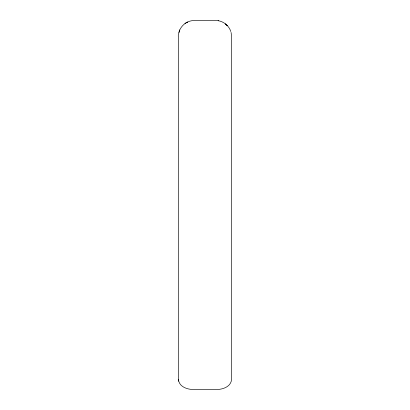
<?xml version="1.0" encoding="UTF-8"?>
<svg xmlns="http://www.w3.org/2000/svg" width="410" height="410" viewBox="0 0 410 410"><rect width="100%" height="100%" fill="white"/><g stroke="black" fill="none" stroke-linecap="round" stroke-linejoin="round"><path stroke-width="0.61" d="M178.914 32.436C181.784 24.251 177.356 36.08 178.417 36.459L178.432 379.388C178.996 387.055 187.852 389.736 194.361 389.5L215.639 389.5C222.194 389.761 231.091 386.999 231.583 379.276L231.583 36.459L231.086 32.436M180.139 29.212C182.783 23.964 188.472 20.449 194.361 20.5L215.639 20.5C222.394 20.408 228.785 25.107 230.82 31.529M184.977 23.549L186.196 22.745M218.504 20.761L218.135 20.695M178.616 380.506L178.432 379.388L178.724 381.197M187.114 22.237L186.77 22.447L187.452 22.073L187.114 22.237M226.094 24.4L225.428 23.893L227.35 25.697L226.094 24.4"/></g></svg>
